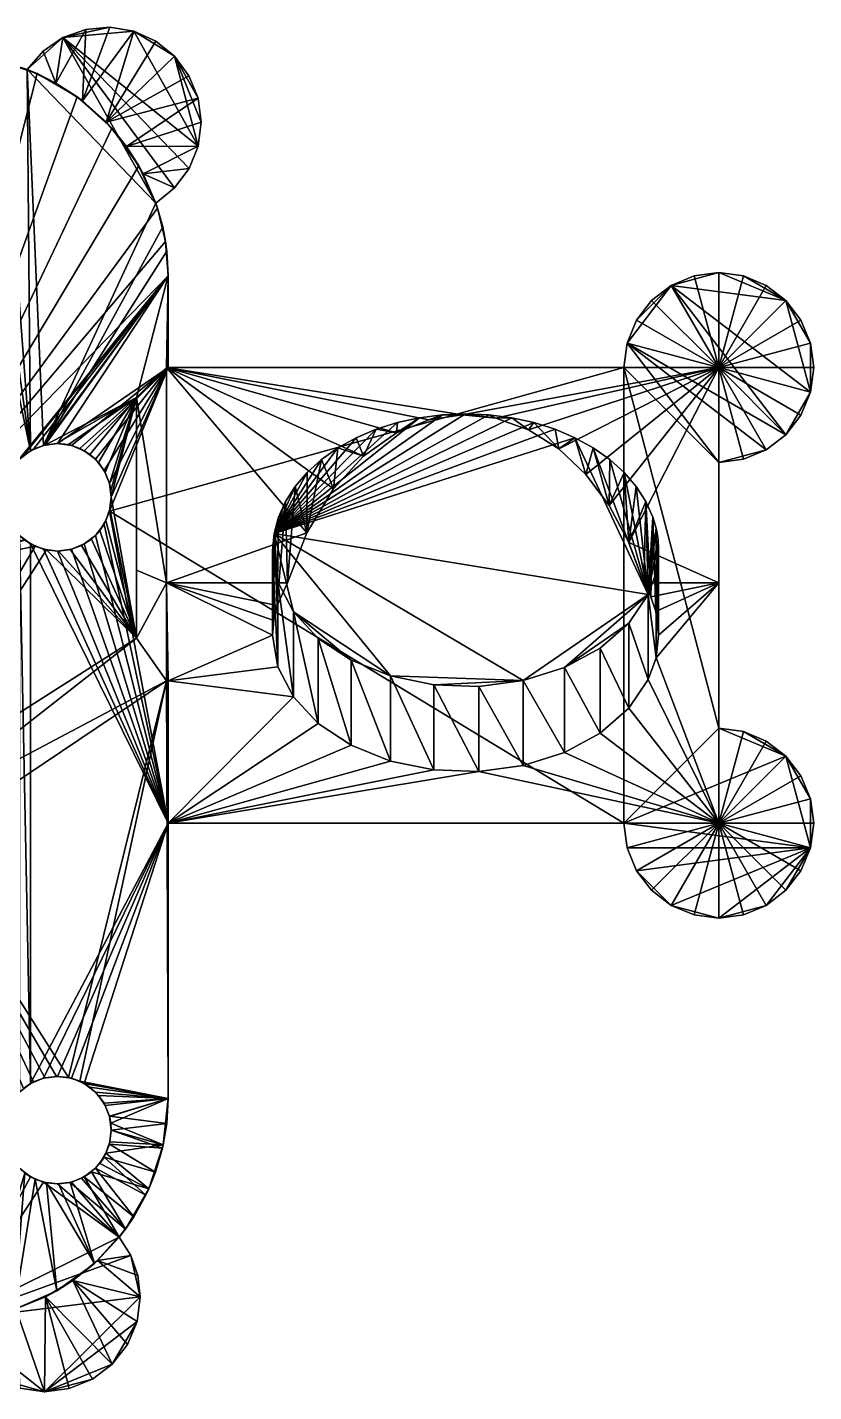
# Model space of a CAD drawing. Header units: millimetres. Extents: x -238 to 92, y -32 to 571.
# Drawn here: x 9.05 to 33.9, y 527.73 to 570.85 of the extents above; entities that cross this region are included whole.
import ezdxf

# ---------------------------------------------------------------- set-up
doc = ezdxf.new("R2010")
doc.units = ezdxf.units.MM
doc.layers.add('K800CARRIA', color=7, linetype='Continuous')

msp = doc.modelspace()

# ---------------------------------------------------------------- meshes
at = {"layer": 'K800CARRIA'}
mesh = msp.add_polyface(dxfattribs=at)
corners = [(2.3, 568, 206), (1.3, 569, 206), (1.3, 567, 206), (12.575, 566.478, 206), (12.712, 566.226, 200.6), (12.185, 567.084, 200.6), (11.716, 567.669, 206), (11.541, 567.857, 200.6), (10.627, 568.654, 206), (10.792, 568.53, 200.6), (9.954, 569.089, 200.6), (8.218, 569.786, 200), (9.044, 569.521, 200.6), (9.044, 569.521, 200), (9.357, 569.391, 206), (7.96, 569.846, 206), (7.366, 569.946, 200), (6.5, 570, 206), (6.5, 570, 200), (2.3, 570, 206), (0.7, 570, 206), (5.7, 570, 206), (5.7, 570, 213), (2.3, 570, 213), (2.3, 566, 213), (2.3, 566, 206), (2.3, 568, 213), (1.3, 569, 213), (9.546, 570.098, 200), (9.546, 570.098, 200.6), (10.176, 570.529, 200.6), (10.176, 570.529, 200), (10.896, 570.787, 200.6), (10.896, 570.787, 200), (11.657, 570.855, 200.6), (11.657, 570.855, 200), (12.41, 570.728, 200), (12.41, 570.728, 200.6), (13.107, 570.416, 200.6), (2.3, 564, 213), (1.3, 567, 213), (13.111, 565.301, 200), (14.159, 566.393, 200), (13.705, 565.78, 200), (14.444, 567.1, 200)]
mesh.append_faces([[corners[k] for k in face] for face in [(0, 1, 2), (3, 4, 5), (6, 5, 7), (6, 3, 5), (8, 7, 9), (8, 9, 10), (8, 6, 7), (11, 12, 13), (14, 10, 12), (14, 8, 10), (15, 11, 16), (15, 12, 11), (15, 14, 12), (17, 16, 18), (17, 15, 16), (19, 18, 20), (21, 18, 19), (17, 18, 21), (22, 19, 23), (22, 21, 19), (24, 2, 25), (26, 0, 2), (26, 27, 1), (26, 1, 0), (27, 23, 1), (23, 19, 1), (28, 12, 29), (28, 29, 30), (28, 13, 12), (31, 30, 32), (31, 28, 30), (33, 32, 34), (33, 31, 32), (35, 33, 34), (36, 34, 37), (36, 37, 38), (36, 35, 34), (29, 12, 10), (30, 29, 10), (32, 10, 9), (32, 30, 10), (34, 32, 9), (37, 9, 7), (37, 34, 9), (38, 37, 7), (24, 39, 22), (40, 24, 26), (24, 22, 26), (26, 22, 23), (26, 23, 27), (13, 28, 31), (41, 13, 31), (42, 43, 31), (43, 41, 31), (31, 33, 35), (31, 35, 36), (44, 31, 36)]])
mesh = msp.add_polyface(dxfattribs=at)
corners = [(13.5, 563, 206), (13.45, 560.1, 206), (13.5, 560.1, 206), (12.5, 559.15, 206), (13.5, 560.1, 200), (13.5, 563, 200), (13.456, 563.78, 200), (13.111, 565.301, 200.6), (13.326, 564.55, 200), (13.111, 565.301, 200), (13.416, 564.08, 206), (13.167, 565.134, 206), (12.712, 566.226, 200.6), (12.575, 566.478, 206), (12.5, 559.15, 208.15), (13.45, 560.1, 209.1), (13.107, 570.416, 200), (12.41, 570.728, 200), (13.107, 570.416, 200.6), (13.703, 569.937, 200), (13.703, 569.937, 200.6), (14.158, 569.324, 200.6), (14.158, 569.324, 200), (14.443, 568.615, 200), (14.443, 568.615, 200.6), (14.541, 567.857, 200), (14.541, 567.857, 200.6), (13.705, 565.78, 200.6), (14.159, 566.393, 200.6), (14.444, 567.1, 200.6), (12.185, 567.084, 200.6), (11.541, 567.857, 200.6), (14.444, 567.1, 200), (14.159, 566.393, 200), (13.705, 565.78, 200), (30.9, 560.1, 209.1), (27.9, 560.1, 200.6), (27.9, 560.1, 200), (23.859, 558.499, 209.1), (22.794, 558.605, 209.1), (20.715, 558.034, 209.1), (21.733, 558.447, 209.1), (10.176, 570.529, 200), (22.9, 558.64, 209.066), (22.167, 558.609, 209.035)]
mesh.append_faces([[corners[k] for k in face] for face in [(0, 1, 2), (0, 3, 1), (4, 5, 0), (4, 0, 2), (0, 5, 6), (7, 8, 9), (10, 6, 8), (10, 0, 6), (11, 7, 12), (11, 10, 8), (11, 8, 7), (13, 11, 12), (1, 14, 15), (3, 14, 1), (16, 17, 18), (19, 18, 20), (19, 20, 21), (19, 16, 18), (22, 19, 21), (23, 21, 24), (23, 22, 21), (25, 24, 26), (25, 23, 24), (27, 12, 7), (28, 12, 27), (29, 30, 12), (29, 12, 28), (26, 30, 29), (24, 31, 30), (24, 30, 26), (21, 31, 24), (20, 18, 31), (20, 31, 21), (32, 26, 29), (32, 25, 26), (33, 29, 28), (33, 32, 29), (34, 28, 27), (34, 33, 28), (9, 27, 7), (9, 34, 27), (2, 1, 15), (35, 2, 15), (36, 4, 2), (36, 2, 35), (37, 4, 36), (38, 35, 39), (40, 41, 15), (41, 39, 15), (39, 35, 15), (33, 42, 32), (17, 16, 19), (22, 23, 19), (23, 25, 19), (25, 32, 19), (32, 17, 19), (43, 39, 44)]])
mesh = msp.add_polyface(dxfattribs=at)
corners = [(2.3, 560, 206), (1.538, 559.437, 206), (2.5, 559.487, 206), (1.3, 561, 206), (2.5, 560, 206), (2.3, 562, 206), (1.3, 563, 206), (2.3, 564, 206), (1.3, 565, 206), (2.3, 566, 206), (1.3, 567, 206), (13.5, 563, 206), (9.597, 557.651, 206), (12.5, 559.15, 206), (5.7, 570, 206), (5.7, 555, 206), (6.5, 570, 206), (7.96, 569.846, 206), (9.357, 569.391, 206), (10.627, 568.654, 206), (11.716, 567.669, 206), (12.575, 566.478, 206), (13.167, 565.134, 206), (13.416, 564.08, 206), (8.663, 557.05, 206), (8.927, 557.318, 206), (9.243, 557.522, 206), (5.7, 555, 213), (5.7, 570, 213), (2.5, 559.487, 213), (2.5, 560, 213), (2.3, 560, 213), (1.3, 561, 213), (2.3, 562, 213), (1.3, 563, 213), (2.3, 564, 213), (2.3, 566, 213), (1.3, 565, 213), (10.44, 557.642, 200), (10, 557.7, 200), (13.5, 560.1, 200), (10.85, 557.472, 200), (13.5, 563, 200), (9.56, 557.642, 200), (8.528, 556.85, 200), (-8.528, 556.85, 200), (6.5, 570, 200), (8.798, 557.202, 200), (9.15, 557.472, 200), (13.456, 563.78, 200), (7.366, 569.946, 200), (13.326, 564.55, 200), (8.218, 569.786, 200), (13.111, 565.301, 200), (9.044, 569.521, 200), (1.538, 559.437, 213)]
mesh.append_faces([[corners[k] for k in face] for face in [(0, 1, 2), (3, 1, 0), (4, 0, 2), (5, 6, 3), (7, 8, 6), (9, 10, 8), (11, 12, 13), (14, 15, 16), (16, 15, 17), (17, 15, 18), (18, 15, 19), (19, 15, 20), (20, 15, 21), (21, 15, 22), (22, 15, 23), (23, 15, 11), (11, 24, 25), (11, 25, 26), (11, 26, 12), (27, 15, 14), (27, 14, 28), (2, 29, 30), (4, 2, 30), (30, 31, 0), (30, 0, 4), (31, 3, 0), (32, 33, 3), (33, 5, 3), (33, 34, 6), (33, 6, 5), (35, 7, 6), (35, 8, 7), (36, 9, 8), (31, 30, 33), (30, 27, 33), (31, 33, 32), (34, 33, 35), (37, 35, 36), (35, 33, 28), (33, 27, 28), (38, 39, 40), (41, 38, 40), (40, 39, 42), (39, 43, 42), (44, 45, 46), (47, 44, 46), (48, 47, 46), (42, 43, 49), (48, 46, 50), (49, 43, 51), (48, 50, 52), (51, 43, 53), (48, 52, 54), (53, 43, 54), (43, 48, 54), (2, 1, 55), (2, 55, 29)]])
mesh = msp.add_polyface(dxfattribs=at)
corners = [(5.7, 555, 206), (5.554, 555, 206), (5.186, 554.174, 206), (8.701, 554.904, 206), (8.974, 554.645, 206), (4.618, 553.469, 206), (8.491, 555.216, 206), (9.297, 554.452, 206), (8.356, 555.567, 206), (8.314, 555.782, 206), (8.3, 556, 206), (8.342, 556.374, 206), (8.465, 556.73, 206), (13.5, 563, 206), (8.663, 557.05, 206), (5.7, 555, 213), (5.554, 555, 213), (5.186, 554.174, 213), (2.5, 559.487, 213), (4.618, 553.469, 213), (3.888, 552.934, 213), (3.046, 552.604, 213), (2.147, 552.5, 213), (1.251, 552.631, 213), (2.5, 560, 213), (8.798, 554.798, 200), (-8.528, 555.15, 200), (8.528, 555.15, 200), (8.358, 555.56, 200), (-8.358, 555.56, 200), (8.3, 556, 200), (-8.358, 556.44, 200), (8.358, 556.44, 200), (8.528, 556.85, 200), (3.888, 552.934, 206), (9.243, 557.522, 206), (9.15, 557.472, 200), (9.56, 557.642, 200), (9.597, 557.651, 206), (9.15, 554.528, 200), (9.56, 554.358, 200), (8.798, 557.202, 200), (8.927, 557.318, 206)]
mesh.append_faces([[corners[k] for k in face] for face in [(0, 1, 2), (3, 0, 2), (4, 3, 2), (4, 2, 5), (6, 0, 3), (7, 4, 5), (8, 0, 6), (9, 0, 8), (10, 0, 9), (11, 0, 10), (12, 0, 11), (13, 0, 14), (14, 0, 12), (0, 15, 16), (1, 0, 16), (17, 16, 18), (19, 17, 18), (20, 19, 18), (21, 20, 18), (22, 21, 18), (23, 22, 18), (16, 15, 18), (18, 15, 24), (25, 26, 27), (27, 26, 28), (28, 29, 30), (30, 31, 32), (32, 31, 33), (1, 16, 17), (2, 17, 19), (2, 1, 17), (5, 19, 20), (5, 2, 19), (34, 5, 20), (35, 36, 37), (38, 35, 37), (4, 7, 39), (7, 40, 39), (3, 4, 25), (4, 39, 25), (3, 25, 27), (6, 3, 27), (6, 27, 28), (8, 6, 28), (9, 8, 28), (9, 28, 30), (10, 9, 30), (11, 10, 30), (11, 30, 32), (12, 11, 32), (12, 32, 33), (14, 12, 33), (14, 33, 41), (42, 14, 41), (35, 42, 36), (42, 41, 36)]])
mesh = msp.add_polyface(dxfattribs=at)
corners = [(30.9, 560.1, 200.6), (30.9, 560.1, 209.1), (30.9, 557.1, 200.6), (28.002, 560.876, 200.6), (27.9, 560.1, 200.6), (28.302, 561.6, 200.6), (28.779, 562.221, 200.6), (29.4, 562.698, 200.6), (33.798, 559.324, 200.6), (33.498, 558.6, 200.6), (30.124, 562.998, 200.6), (30.9, 563.1, 200.6), (33.9, 560.1, 200.6), (31.676, 562.998, 200.6), (33.798, 560.876, 200.6), (32.4, 562.698, 200.6), (33.498, 561.6, 200.6), (33.021, 562.221, 200.6), (28.002, 560.876, 200), (27.9, 560.1, 200), (28.302, 561.6, 200), (28.779, 562.221, 200), (29.4, 562.698, 200), (30.124, 562.998, 200), (30.9, 563.1, 200), (31.676, 562.998, 200), (32.4, 562.698, 200), (33.021, 562.221, 200), (33.498, 561.6, 200), (33.798, 560.876, 200), (33.9, 560.1, 200), (33.798, 559.324, 200), (33.498, 558.6, 200), (24.889, 558.135, 209.1), (23.859, 558.499, 209.1), (30.9, 557.1, 200), (33.021, 557.979, 200)]
mesh.append_faces([[corners[k] for k in face] for face in [(0, 1, 2), (0, 3, 4), (0, 5, 3), (0, 6, 5), (7, 6, 0), (8, 0, 9), (10, 7, 0), (11, 10, 0), (12, 0, 8), (13, 11, 0), (14, 0, 12), (15, 13, 0), (16, 0, 14), (17, 15, 0), (17, 0, 16), (18, 4, 3), (18, 3, 5), (18, 19, 4), (20, 5, 6), (20, 18, 5), (21, 20, 6), (22, 6, 7), (22, 21, 6), (23, 7, 10), (23, 22, 7), (24, 10, 11), (24, 23, 10), (25, 11, 13), (25, 24, 11), (26, 13, 15), (26, 25, 13), (27, 15, 17), (27, 26, 15), (28, 17, 16), (28, 27, 17), (29, 16, 14), (29, 14, 12), (29, 28, 16), (30, 29, 12), (31, 12, 8), (31, 30, 12), (32, 31, 8), (0, 4, 1), (33, 1, 34), (35, 19, 18), (18, 20, 22), (20, 21, 22), (36, 18, 22), (36, 22, 31), (22, 23, 24), (30, 31, 29), (24, 25, 27), (25, 26, 27), (28, 29, 27), (31, 22, 27), (22, 24, 27), (29, 31, 27)]])
mesh = msp.add_polyface(dxfattribs=at)
corners = [(30.9, 560.1, 209.1), (30.9, 553.3, 209.1), (30.9, 557.1, 200.6), (30.9, 557.1, 200), (30.9, 548.7, 200.6), (30.9, 560.1, 200.6), (32.4, 557.502, 200.6), (33.021, 557.979, 200.6), (31.676, 557.202, 200.6), (33.498, 558.6, 200.6), (33.498, 558.6, 200), (33.798, 559.324, 200.6), (33.021, 557.979, 200), (32.4, 557.502, 200), (31.676, 557.202, 200), (28.753, 552.854, 208.654), (28.906, 552.393, 208.193), (28.53, 553.3, 209.1), (26.703, 556.724, 209.1), (25.846, 557.533, 209.1), (27.439, 555.742, 209.1), (24.889, 558.135, 209.1), (28.062, 554.576, 209.1), (30.9, 548.7, 200), (27.9, 560.1, 200), (28.002, 560.876, 200), (33.798, 559.324, 200), (28.98, 554.68, 205.106), (29, 554.327, 204.753), (29, 551.64, 207.44), (28.917, 553.617, 204.043), (28.918, 555.03, 205.456), (28.817, 555.376, 205.802), (28.595, 555.871, 206.297), (28.292, 556.344, 206.77), (27.91, 556.788, 207.214), (27.455, 557.195, 207.621), (26.935, 557.562, 207.988), (26.356, 557.881, 208.307), (25.727, 558.149, 208.575), (28.67, 552.927, 203.353)]
mesh.append_faces([[corners[k] for k in face] for face in [(0, 1, 2), (3, 2, 4), (2, 1, 4), (5, 6, 7), (5, 8, 6), (5, 2, 8), (9, 5, 7), (10, 11, 9), (12, 9, 7), (12, 10, 9), (13, 7, 6), (13, 12, 7), (14, 6, 8), (14, 13, 6), (3, 8, 2), (3, 14, 8), (15, 16, 1), (17, 15, 1), (18, 0, 19), (0, 18, 20), (19, 0, 21), (1, 0, 22), (0, 20, 22), (1, 22, 17), (23, 24, 3), (3, 25, 13), (14, 3, 13), (13, 25, 12), (10, 12, 26), (27, 28, 29), (28, 30, 29), (31, 27, 16), (32, 31, 16), (27, 29, 16), (33, 32, 15), (32, 16, 15), (33, 15, 17), (34, 33, 22), (35, 34, 22), (33, 17, 22), (35, 22, 20), (36, 35, 20), (37, 36, 20), (37, 20, 18), (38, 37, 18), (38, 18, 19), (39, 38, 19), (40, 34, 35), (40, 35, 36), (40, 36, 37), (40, 37, 38), (40, 30, 27), (30, 28, 27), (40, 27, 31), (40, 31, 32), (40, 32, 33), (40, 33, 34)]])
mesh = msp.add_polyface(dxfattribs=at)
corners = [(10.03, 554.3, 206), (9.655, 554.335, 206), (12.5, 551.544, 206), (10.403, 554.349, 206), (10.757, 554.478, 206), (11.073, 554.682, 206), (11.337, 554.95, 206), (11.535, 555.27, 206), (11.658, 555.626, 206), (12.5, 559.15, 206), (9.597, 557.651, 206), (9.97, 557.7, 206), (10.345, 557.665, 206), (10.703, 557.548, 206), (11.026, 557.355, 206), (11.299, 557.096, 206), (11.509, 556.784, 206), (11.644, 556.433, 206), (11.686, 556.218, 206), (11.7, 556, 206), (12.5, 559.15, 208.15), (12.5, 553.694, 208.15), (11.642, 555.56, 200), (11.7, 556, 200), (13.5, 560.1, 200), (11.202, 557.202, 200), (10.85, 557.472, 200), (11.472, 556.85, 200), (11.642, 556.44, 200), (10, 557.7, 200), (9.56, 557.642, 200), (10.44, 557.642, 200), (11.472, 555.15, 200), (11.202, 554.798, 200), (10.85, 554.528, 200), (10.44, 554.358, 200), (10, 554.3, 200), (9.297, 554.452, 206), (9.56, 554.358, 200)]
mesh.append_faces([[corners[k] for k in face] for face in [(0, 1, 2), (3, 0, 2), (4, 3, 2), (5, 4, 2), (6, 5, 2), (7, 6, 2), (8, 7, 2), (9, 10, 11), (9, 11, 12), (9, 12, 13), (9, 13, 14), (9, 14, 15), (9, 15, 16), (9, 16, 17), (9, 17, 18), (2, 9, 19), (2, 19, 8), (19, 9, 18), (20, 9, 21), (9, 2, 21), (22, 23, 24), (25, 26, 24), (27, 25, 24), (28, 27, 24), (23, 28, 24), (8, 19, 23), (11, 10, 29), (12, 11, 29), (10, 30, 29), (7, 8, 22), (8, 23, 22), (13, 12, 31), (12, 29, 31), (6, 7, 32), (7, 22, 32), (14, 13, 26), (13, 31, 26), (5, 6, 33), (15, 14, 25), (6, 32, 33), (14, 26, 25), (4, 5, 34), (5, 33, 34), (16, 15, 27), (15, 25, 27), (17, 16, 28), (3, 4, 35), (18, 17, 28), (16, 27, 28), (4, 34, 35), (18, 28, 23), (19, 18, 23), (0, 3, 36), (1, 0, 36), (3, 35, 36), (37, 1, 38), (1, 36, 38)]])
mesh = msp.add_polyface(dxfattribs=at)
corners = [(12.5, 551.544, 206), (13.45, 553.3, 209.1), (12.5, 553.694, 208.15), (13.45, 560.1, 209.1), (12.5, 559.15, 208.15), (16.946, 552.579, 208.379), (17.27, 553.3, 209.1), (18.725, 556.269, 209.1), (19.677, 557.304, 209.1), (20.715, 558.034, 209.1), (17.879, 554.877, 209.1), (11.642, 555.56, 200), (13.5, 560.1, 200), (27.9, 560.1, 200), (27.9, 545.7, 200), (19.444, 557.881, 208.307), (20.073, 558.149, 208.575), (18.865, 557.562, 207.988), (18.345, 557.195, 207.621), (17.89, 556.788, 207.214), (17.508, 556.344, 206.77), (17.205, 555.871, 206.297), (16.983, 555.376, 205.802), (16.846, 554.855, 205.281), (16.8, 554.327, 204.753), (16.837, 552.112, 207.912), (25.727, 558.149, 208.575), (25.846, 557.533, 209.1), (25.057, 558.361, 208.787), (24.889, 558.135, 209.1), (24.355, 558.515, 208.941), (23.859, 558.499, 209.1), (23.633, 558.609, 209.035), (22.9, 558.64, 209.066), (22.794, 558.605, 209.1), (22.167, 558.609, 209.035), (21.733, 558.447, 209.1), (21.445, 558.515, 208.941), (20.743, 558.361, 208.787), (28.67, 552.927, 203.353), (26.356, 557.881, 208.307), (16.967, 553.326, 203.752), (17.457, 552.379, 202.805)]
mesh.append_faces([[corners[k] for k in face] for face in [(0, 1, 2), (1, 3, 4), (1, 4, 2), (1, 5, 6), (7, 8, 3), (8, 9, 3), (7, 3, 10), (6, 10, 1), (10, 3, 1), (11, 12, 13), (14, 11, 13), (15, 16, 8), (16, 9, 8), (15, 8, 17), (18, 17, 7), (17, 8, 7), (19, 18, 10), (20, 19, 10), (18, 7, 10), (21, 20, 6), (20, 10, 6), (22, 21, 5), (23, 22, 5), (21, 6, 5), (24, 23, 25), (23, 5, 25), (26, 27, 28), (28, 27, 29), (28, 29, 30), (30, 29, 31), (30, 31, 32), (32, 31, 33), (33, 31, 34), (35, 34, 36), (35, 36, 37), (37, 36, 9), (38, 37, 9), (38, 9, 16), (39, 40, 23), (23, 37, 38), (23, 38, 16), (23, 16, 15), (23, 15, 17), (23, 17, 18), (23, 18, 19), (23, 19, 20), (23, 20, 21), (23, 21, 22), (35, 37, 23), (33, 35, 23), (32, 33, 23), (41, 23, 24), (30, 32, 23), (28, 30, 23), (42, 23, 41), (26, 28, 23), (40, 26, 23)]])
mesh = msp.add_polyface(dxfattribs=at)
corners = [(30.9, 545.7, 200.6), (30.9, 545.7, 201.5), (27.9, 545.7, 200.6), (30.9, 557.1, 200), (30.9, 548.7, 200.6), (30.9, 548.7, 200), (30.9, 553.3, 209.1), (33.798, 544.924, 200), (33.9, 545.7, 200.6), (33.798, 544.924, 200.6), (33.9, 545.7, 200), (33.498, 544.2, 200), (28.002, 544.924, 200), (28.302, 544.2, 200.6), (28.002, 544.924, 200.6), (27.9, 545.7, 200), (28.779, 543.579, 200.6), (33.498, 544.2, 200.6), (33.021, 543.579, 200.6), (31.676, 548.598, 200.6), (33.798, 546.476, 200.6), (32.4, 548.298, 200.6), (33.498, 547.2, 200.6), (33.021, 547.821, 200.6), (31.676, 548.598, 200), (32.4, 548.298, 200), (33.021, 547.821, 200), (33.498, 547.2, 200), (33.798, 546.476, 200), (28.053, 549.331, 205.131), (27.154, 548.548, 204.348), (26.023, 547.934, 203.734), (28.67, 550.24, 206.04), (28.917, 550.93, 206.73), (29, 551.64, 207.44), (28.906, 552.393, 208.193), (28.302, 544.2, 200), (27.9, 560.1, 200), (28.053, 552.018, 202.444), (28.67, 552.927, 203.353), (28.917, 553.617, 204.043), (27.154, 551.235, 201.661)]
mesh.append_faces([[corners[k] for k in face] for face in [(0, 1, 2), (3, 4, 5), (4, 6, 1), (4, 1, 0), (7, 8, 9), (7, 10, 8), (11, 7, 9), (12, 13, 14), (15, 14, 2), (15, 12, 14), (0, 13, 16), (0, 14, 13), (0, 2, 14), (17, 0, 18), (9, 0, 17), (8, 0, 9), (19, 4, 0), (20, 0, 8), (21, 19, 0), (22, 0, 20), (23, 21, 0), (23, 0, 22), (5, 4, 19), (24, 19, 21), (24, 5, 19), (25, 21, 23), (25, 24, 21), (26, 23, 22), (26, 25, 23), (27, 22, 20), (27, 26, 22), (28, 20, 8), (28, 27, 20), (10, 28, 8), (29, 30, 1), (31, 1, 30), (32, 29, 1), (33, 32, 1), (6, 34, 33), (6, 33, 1), (35, 34, 6), (36, 12, 7), (12, 15, 7), (10, 7, 28), (15, 5, 26), (28, 7, 26), (5, 24, 26), (24, 25, 26), (27, 28, 26), (7, 15, 26), (5, 15, 37), (38, 29, 32), (39, 38, 32), (39, 32, 33), (40, 39, 33), (40, 33, 34), (38, 41, 29)]])
mesh = msp.add_polyface(dxfattribs=at)
corners = [(13.5, 550.2, 206), (13.45, 550.2, 206), (13.5, 537, 206), (13.45, 553.3, 209.1), (12.5, 551.544, 206), (27.9, 545.7, 200), (27.9, 545.7, 200.6), (13.5, 545.7, 200), (13.5, 545.7, 201.5), (30.9, 545.7, 201.5), (24.721, 547.523, 203.323), (26.023, 547.934, 203.734), (23.32, 547.337, 203.137), (19.288, 548.164, 203.964), (18.245, 548.852, 204.652), (20.527, 547.666, 203.466), (21.896, 547.385, 203.185), (17.457, 549.692, 205.492), (16.967, 550.639, 206.439), (16.8, 551.64, 207.44), (16.837, 552.112, 207.912), (16.946, 552.579, 208.379), (10.44, 554.358, 200), (10.85, 554.528, 200), (11.202, 554.798, 200), (11.472, 555.15, 200), (11.642, 555.56, 200), (16.8, 554.327, 204.753), (16.967, 553.326, 203.752), (17.457, 552.379, 202.805), (18.245, 551.539, 201.965), (19.288, 550.851, 201.277), (20.527, 550.353, 200.779), (21.896, 550.072, 200.498), (23.32, 550.024, 200.45), (24.721, 550.21, 200.636), (26.023, 550.621, 201.047), (27.154, 548.548, 204.348), (27.154, 551.235, 201.661), (28.053, 549.331, 205.131), (28.67, 552.927, 203.353), (16.846, 554.855, 205.281), (28.053, 552.018, 202.444)]
mesh.append_faces([[corners[k] for k in face] for face in [(0, 1, 2), (1, 3, 4), (5, 6, 7), (6, 8, 7), (6, 9, 8), (10, 9, 11), (12, 9, 10), (8, 13, 14), (8, 15, 13), (8, 16, 15), (8, 12, 16), (8, 9, 12), (17, 8, 14), (0, 18, 19), (0, 17, 18), (0, 8, 17), (3, 1, 0), (3, 20, 21), (3, 19, 20), (3, 0, 19), (7, 22, 23), (7, 23, 24), (7, 24, 25), (7, 25, 26), (7, 26, 5), (27, 20, 19), (28, 27, 18), (27, 19, 18), (29, 28, 17), (28, 18, 17), (30, 29, 14), (29, 17, 14), (31, 30, 13), (30, 14, 13), (32, 31, 15), (31, 13, 15), (33, 32, 16), (32, 15, 16), (34, 33, 12), (33, 16, 12), (34, 12, 10), (35, 34, 10), (35, 10, 11), (36, 35, 11), (36, 11, 37), (38, 36, 37), (38, 37, 39), (40, 41, 35), (36, 40, 35), (42, 40, 36), (38, 42, 36), (31, 29, 30), (32, 41, 29), (32, 29, 31), (35, 32, 33), (35, 33, 34), (35, 41, 32)]])
mesh = msp.add_polyface(dxfattribs=at)
corners = [(5.186, 545.826, 206), (5.554, 545, 206), (5.7, 545, 206), (2.147, 552.5, 206), (2.147, 547.5, 206), (3.046, 547.396, 206), (1.251, 547.369, 206), (3.046, 552.604, 206), (3.888, 547.066, 206), (3.888, 552.934, 206), (4.618, 546.531, 206), (4.618, 553.469, 206), (13.45, 550.2, 206), (10.345, 537.665, 206), (9.297, 554.452, 206), (9.655, 554.335, 206), (12.5, 551.544, 206), (2.5, 540.513, 206), (1.538, 540.563, 206), (2.3, 540, 206), (2.5, 540, 206), (2.5, 540, 213), (2.5, 540.513, 213), (5.554, 545, 213), (5.7, 545, 213), (2.3, 538, 213), (5.186, 545.826, 213), (4.618, 546.531, 213), (3.888, 547.066, 213), (3.046, 547.396, 213), (2.147, 547.5, 213), (1.251, 547.369, 213), (9.56, 537.642, 200), (9.15, 537.472, 200), (13.5, 545.7, 200), (10, 537.7, 200), (10.44, 537.642, 200), (8.798, 537.202, 200), (-8.798, 537.202, 200), (8.798, 554.798, 200), (9.15, 554.528, 200), (9.56, 554.358, 200), (10, 554.3, 200), (10.44, 554.358, 200), (3.888, 552.934, 213), (3.046, 552.604, 213), (2.147, 552.5, 213), (1.251, 552.631, 213), (1.538, 540.563, 213)]
mesh.append_faces([[corners[k] for k in face] for face in [(0, 1, 2), (3, 4, 5), (3, 6, 4), (7, 5, 8), (7, 3, 5), (9, 8, 10), (9, 7, 8), (11, 9, 10), (12, 0, 2), (12, 2, 13), (14, 11, 10), (15, 14, 10), (16, 10, 0), (16, 0, 12), (16, 15, 10), (17, 18, 19), (17, 20, 21), (17, 21, 22), (2, 1, 23), (2, 23, 24), (22, 21, 24), (21, 25, 24), (22, 24, 23), (22, 23, 26), (22, 26, 27), (22, 27, 28), (22, 28, 29), (22, 29, 30), (22, 30, 31), (32, 33, 34), (35, 32, 34), (36, 35, 34), (37, 38, 39), (33, 37, 39), (33, 39, 40), (34, 33, 40), (34, 40, 41), (34, 41, 42), (34, 42, 43), (9, 44, 45), (7, 45, 46), (7, 9, 45), (3, 46, 47), (3, 7, 46), (18, 17, 22), (18, 22, 48), (4, 30, 29), (4, 6, 30), (5, 29, 28), (5, 4, 29), (8, 28, 27), (8, 5, 28), (10, 27, 26), (10, 8, 27), (0, 10, 26), (0, 26, 23), (1, 0, 23)]])
mesh = msp.add_polyface(dxfattribs=at)
corners = [(13.346, 535.54, 206), (11.7, 536, 206), (11.658, 535.626, 206), (11.535, 535.27, 206), (11.686, 536.218, 206), (13.5, 537, 206), (10.703, 537.548, 206), (11.026, 537.355, 206), (11.299, 537.096, 206), (11.509, 536.784, 206), (11.644, 536.433, 206), (13.45, 550.2, 206), (10.345, 537.665, 206), (11.073, 534.682, 206), (10.757, 534.478, 206), (12.154, 532.873, 206), (12.891, 534.143, 206), (11.337, 534.95, 206), (12.415, 533.257, 200), (11.956, 532.614, 200.6), (11.956, 532.614, 200), (11.169, 531.784, 206), (11.27, 531.877, 200.6), (12.318, 532.043, 200), (12.318, 532.043, 200.6), (12.543, 531.405, 200), (10.486, 531.246, 200.6), (11.731, 528.603, 200.6), (12.213, 529.226, 200.6), (12.515, 529.953, 200.6), (12.619, 530.733, 200.6), (12.543, 531.405, 200.6), (12.515, 529.953, 200), (12.213, 529.226, 200), (11.731, 528.603, 200), (11.104, 528.126, 200.6), (11.472, 535.15, 200), (11.642, 535.56, 200), (13.103, 534.675, 200), (11.7, 536, 200), (13.322, 535.434, 200), (11.642, 536.44, 200), (13.455, 536.212, 200), (11.202, 537.202, 200), (10.85, 537.472, 200), (13.5, 537, 200), (11.472, 536.85, 200), (10.44, 537.642, 200), (13.5, 545.7, 200), (9.593, 527.733, 200), (12.619, 530.733, 200), (10.85, 534.528, 200), (11.202, 534.798, 200), (12.799, 533.946, 200)]
mesh.append_faces([[corners[k] for k in face] for face in [(0, 1, 2), (0, 2, 3), (0, 4, 1), (5, 6, 7), (5, 7, 8), (5, 8, 9), (5, 9, 10), (5, 10, 4), (11, 12, 6), (13, 14, 15), (16, 3, 17), (16, 17, 13), (16, 13, 15), (18, 19, 20), (21, 22, 19), (15, 21, 19), (15, 19, 18), (23, 19, 24), (23, 20, 19), (25, 23, 24), (26, 27, 28), (29, 26, 28), (30, 22, 26), (30, 26, 29), (31, 22, 30), (24, 22, 31), (19, 22, 24), (32, 29, 28), (33, 28, 27), (33, 32, 28), (34, 27, 35), (34, 33, 27), (36, 37, 38), (37, 39, 40), (39, 41, 42), (43, 44, 45), (46, 43, 45), (41, 46, 45), (44, 47, 48), (33, 34, 32), (32, 49, 50), (20, 51, 18), (18, 51, 52), (18, 52, 53), (52, 36, 53), (2, 1, 39), (3, 2, 37), (2, 39, 37), (17, 3, 36), (3, 37, 36), (17, 36, 52), (9, 8, 46), (10, 9, 41), (4, 10, 41), (9, 46, 41), (4, 41, 39), (1, 4, 39)]])
mesh = msp.add_polyface(dxfattribs=at)
corners = [(13.346, 535.54, 206), (11.535, 535.27, 206), (12.891, 534.143, 206), (13.5, 537, 206), (11.686, 536.218, 206), (13.45, 550.2, 206), (10.703, 537.548, 206), (12.415, 533.257, 200), (12.799, 533.946, 200), (13.103, 534.675, 200), (12.154, 532.873, 206), (13.322, 535.434, 200), (13.455, 536.212, 200), (13.5, 537, 200), (13.5, 545.7, 201.5), (13.5, 550.2, 206), (13.5, 545.7, 200), (12.543, 531.405, 200), (12.318, 532.043, 200.6), (12.543, 531.405, 200.6), (12.619, 530.733, 200), (12.619, 530.733, 200.6), (12.515, 529.953, 200.6), (12.515, 529.953, 200), (33.498, 544.2, 200), (33.798, 544.924, 200.6), (33.498, 544.2, 200.6), (33.021, 543.579, 200), (33.021, 543.579, 200.6), (32.4, 543.102, 200), (32.4, 543.102, 200.6), (31.676, 542.802, 200), (31.676, 542.802, 200.6), (30.9, 542.7, 200), (30.9, 542.7, 200.6), (30.124, 542.802, 200), (30.124, 542.802, 200.6), (29.4, 543.102, 200), (29.4, 543.102, 200.6), (28.779, 543.579, 200), (28.779, 543.579, 200.6), (28.302, 544.2, 200), (28.302, 544.2, 200.6), (28.002, 544.924, 200), (30.9, 545.7, 200.6), (11.472, 535.15, 200), (11.642, 535.56, 200), (11.7, 536, 200), (11.642, 536.44, 200), (10.85, 537.472, 200), (33.798, 544.924, 200), (12.318, 532.043, 200)]
mesh.append_faces([[corners[k] for k in face] for face in [(0, 1, 2), (3, 4, 0), (5, 6, 3), (2, 7, 8), (2, 8, 9), (2, 10, 7), (0, 9, 11), (0, 11, 12), (0, 2, 9), (3, 12, 13), (3, 0, 12), (3, 14, 15), (13, 16, 14), (13, 14, 3), (17, 18, 19), (20, 19, 21), (20, 17, 19), (20, 21, 22), (23, 20, 22), (24, 25, 26), (27, 26, 28), (27, 24, 26), (29, 28, 30), (29, 27, 28), (31, 30, 32), (31, 29, 30), (33, 32, 34), (33, 31, 32), (35, 34, 36), (35, 33, 34), (37, 36, 38), (37, 35, 36), (39, 38, 40), (39, 37, 38), (41, 40, 42), (41, 39, 40), (43, 41, 42), (44, 32, 30), (44, 34, 32), (44, 36, 34), (44, 38, 36), (44, 40, 38), (28, 44, 30), (8, 45, 9), (9, 46, 11), (11, 47, 12), (12, 48, 13), (13, 49, 16), (39, 41, 37), (35, 37, 33), (31, 33, 29), (37, 41, 50), (24, 27, 50), (27, 29, 50), (33, 37, 50), (29, 33, 50), (17, 20, 51)]])
mesh = msp.add_polyface(dxfattribs=at)
corners = [(5.7, 545, 206), (8.927, 537.318, 206), (9.243, 537.522, 206), (9.597, 537.651, 206), (9.97, 537.7, 206), (10.345, 537.665, 206), (1.3, 537, 206), (1.3, 535, 206), (2.3, 536, 206), (1.3, 539, 206), (2.3, 538, 206), (2.3, 540, 206), (1.538, 540.563, 206), (2.5, 540.513, 206), (2.5, 540, 206), (5.7, 530, 206), (8.3, 536, 206), (8.342, 536.374, 206), (8.465, 536.73, 206), (8.663, 537.05, 206), (2.3, 536, 213), (1.3, 537, 213), (2.3, 538, 213), (1.3, 539, 213), (2.3, 540, 213), (2.5, 540, 213), (5.7, 530, 213), (5.7, 545, 213), (8.3, 536, 200), (-8.358, 536.44, 200), (8.358, 536.44, 200), (-8.528, 536.85, 200), (8.528, 536.85, 200), (-8.798, 537.202, 200), (8.798, 537.202, 200), (9.15, 537.472, 200), (9.56, 537.642, 200), (10, 537.7, 200), (10.703, 537.548, 206), (10.44, 537.642, 200), (11.026, 537.355, 206), (10.85, 537.472, 200), (11.299, 537.096, 206), (11.202, 537.202, 200), (11.472, 536.85, 200), (8.491, 535.216, 206), (8.701, 534.904, 206), (8.528, 535.15, 200), (8.358, 535.56, 200), (8.356, 535.567, 206), (8.314, 535.782, 206)]
mesh.append_faces([[corners[k] for k in face] for face in [(0, 1, 2), (0, 2, 3), (0, 3, 4), (0, 4, 5), (6, 7, 8), (9, 6, 10), (11, 12, 9), (13, 11, 14), (0, 15, 16), (0, 16, 17), (0, 17, 18), (0, 18, 19), (0, 19, 1), (8, 7, 20), (6, 8, 20), (6, 21, 22), (10, 6, 22), (9, 10, 22), (9, 22, 23), (11, 9, 24), (24, 25, 11), (25, 14, 11), (26, 0, 27), (20, 22, 21), (22, 25, 24), (22, 24, 23), (22, 26, 27), (28, 29, 30), (30, 31, 32), (32, 33, 34), (2, 35, 36), (3, 2, 36), (4, 3, 37), (5, 4, 37), (3, 36, 37), (38, 5, 39), (5, 37, 39), (40, 38, 41), (38, 39, 41), (42, 40, 43), (40, 41, 43), (42, 43, 44), (45, 46, 47), (45, 47, 48), (49, 45, 48), (50, 49, 48), (50, 48, 28), (16, 50, 28), (17, 16, 28), (17, 28, 30), (18, 17, 30), (18, 30, 32), (19, 18, 32), (19, 32, 34), (1, 19, 34), (2, 1, 35), (1, 34, 35)]])
mesh = msp.add_polyface(dxfattribs=at)
corners = [(2.3, 532, 206), (1.3, 533, 206), (1.3, 531, 206), (1.3, 535, 206), (2.3, 534, 206), (8.701, 534.904, 206), (5.7, 530, 206), (6.5, 530, 206), (7.58, 530.084, 206), (8.491, 535.216, 206), (8.3, 536, 206), (8.314, 535.782, 206), (8.356, 535.567, 206), (5.7, 530, 213), (2.3, 530, 213), (2.3, 530, 206), (6.5, 530, 200), (0.7, 530, 206), (2.3, 532, 213), (2.3, 534, 213), (5.7, 545, 206), (6.709, 530.003, 200.6), (6.57, 530, 200), (6.639, 530.001, 200), (6.709, 530.003, 200), (7.711, 530.106, 200.6), (8.634, 530.333, 206), (8.687, 530.351, 200.6), (1.3, 531, 213), (1.3, 533, 213), (2.3, 536, 213), (1.3, 535, 213), (2.3, 538, 213), (7.47, 528.64, 200.6), (8.089, 528.153, 200.6), (6.999, 529.271, 200.6), (8.089, 528.153, 200), (8.813, 527.843, 200), (7.47, 528.64, 200), (6.999, 529.271, 200), (9.593, 527.733, 200), (8.798, 534.798, 200), (9.15, 534.528, 200), (8.528, 535.15, 200), (8.358, 535.56, 200), (8.3, 536, 200), (-6.5, 530, 200)]
mesh.append_faces([[corners[k] for k in face] for face in [(0, 1, 2), (3, 1, 4), (5, 6, 7), (5, 7, 8), (9, 6, 5), (10, 6, 11), (11, 6, 12), (12, 6, 9), (6, 13, 14), (6, 14, 15), (16, 7, 6), (16, 15, 17), (16, 6, 15), (2, 15, 14), (0, 2, 18), (1, 0, 18), (4, 1, 19), (3, 4, 19), (13, 6, 20), (21, 16, 22), (21, 22, 23), (21, 23, 24), (7, 16, 21), (8, 21, 25), (8, 7, 21), (26, 25, 27), (26, 8, 25), (14, 13, 18), (14, 18, 28), (18, 13, 19), (18, 19, 29), (19, 13, 30), (19, 30, 31), (30, 13, 32), (25, 33, 34), (25, 35, 33), (25, 21, 35), (27, 25, 34), (36, 34, 33), (36, 37, 34), (38, 33, 35), (38, 36, 33), (39, 35, 21), (39, 38, 35), (24, 39, 21), (36, 38, 39), (36, 39, 24), (36, 24, 40), (22, 16, 41), (23, 22, 41), (24, 23, 41), (24, 41, 42), (41, 16, 43), (43, 16, 44), (44, 16, 45), (16, 46, 45)]])
mesh = msp.add_polyface(dxfattribs=at)
corners = [(8.974, 534.645, 206), (7.58, 530.084, 206), (8.634, 530.333, 206), (8.701, 534.904, 206), (9.297, 534.452, 206), (9.978, 530.925, 206), (9.655, 534.335, 206), (11.169, 531.784, 206), (10.03, 534.3, 206), (10.403, 534.349, 206), (12.154, 532.873, 206), (10.757, 534.478, 206), (8.687, 530.351, 200.6), (9.619, 530.733, 200.6), (10.486, 531.246, 200.6), (11.27, 531.877, 200.6), (8.813, 527.843, 200.6), (9.593, 527.733, 200.6), (8.089, 528.153, 200.6), (11.104, 528.126, 200.6), (11.731, 528.603, 200.6), (10.374, 527.83, 200.6), (11.104, 528.126, 200), (11.731, 528.603, 200), (10.374, 527.83, 200), (9.593, 527.733, 200), (8.813, 527.843, 200), (8.089, 528.153, 200), (12.515, 529.953, 200), (6.709, 530.003, 200), (12.619, 530.733, 200), (9.15, 534.528, 200), (9.56, 534.358, 200), (12.318, 532.043, 200), (10, 534.3, 200), (11.956, 532.614, 200), (10.44, 534.358, 200), (10.85, 534.528, 200), (11.073, 534.682, 206), (11.337, 534.95, 206), (11.202, 534.798, 200), (8.798, 534.798, 200), (8.528, 535.15, 200)]
mesh.append_faces([[corners[k] for k in face] for face in [(0, 1, 2), (0, 3, 1), (4, 0, 2), (4, 2, 5), (6, 4, 5), (6, 5, 7), (8, 6, 7), (9, 8, 7), (10, 9, 7), (11, 9, 10), (2, 12, 13), (5, 13, 14), (5, 2, 13), (7, 14, 15), (7, 5, 14), (12, 16, 17), (12, 18, 16), (13, 19, 20), (13, 21, 19), (13, 17, 21), (13, 12, 17), (14, 13, 20), (22, 19, 21), (22, 23, 19), (24, 21, 17), (24, 22, 21), (25, 17, 16), (25, 24, 17), (26, 16, 18), (26, 25, 16), (26, 27, 25), (24, 25, 22), (22, 25, 23), (23, 25, 28), (25, 29, 30), (29, 31, 32), (30, 29, 33), (32, 34, 35), (29, 32, 35), (33, 29, 35), (35, 34, 36), (35, 36, 37), (38, 39, 40), (11, 38, 37), (38, 40, 37), (9, 11, 36), (11, 37, 36), (8, 9, 34), (6, 8, 34), (9, 36, 34), (4, 6, 32), (6, 34, 32), (0, 4, 31), (4, 32, 31), (3, 0, 41), (0, 31, 41), (3, 41, 42)]])

doc.saveas('drawing.dxf')
